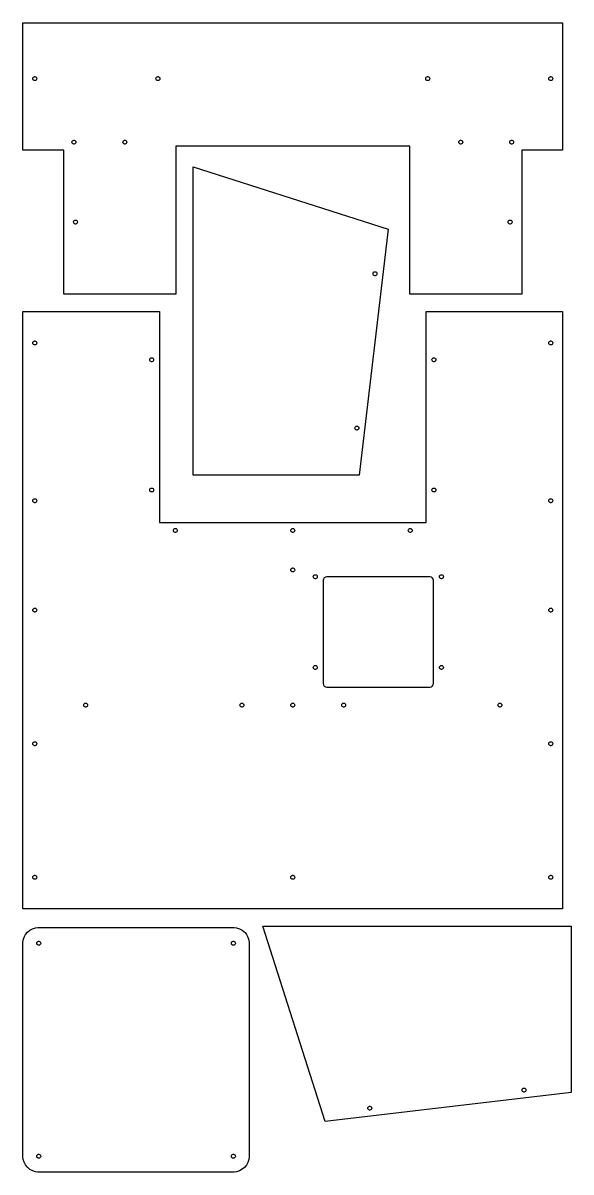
# Model space of a CAD drawing. Extents: x 0 to 28.6, y 0 to 80.4.
# Drawn here: x 0 to 17.38, y 0 to 36.42 of the extents above; entities that cross this region are included whole.
import ezdxf

# ---------------------------------------------------------------- set-up
doc = ezdxf.new("R2010")
doc.units = 0
doc.layers.get('0').update_dxf_attribs({"linetype": 'CONTINUOUS'})

msp = doc.modelspace()

# ---------------------------------------------------------------- linework, layer by layer
at = {"color": 0}
for points in [[(1.29037, 27.8265), (1.29037, 32.389), (0, 32.389), (0, 36.4167), (17.1103, 36.4167), (17.1103, 32.389), (15.8199, 32.389), (15.8199, 27.8265), (12.2657, 27.8265), (12.2657, 32.514), (4.84451, 32.514), (4.84451, 27.8265), (1.29037, 27.8265)], [(0.375, 34.5904), (0.368869, 34.5904), (0.35064, 34.5953), (0.330783, 34.6088), (0.317383, 34.6286), (0.3125, 34.6468), (0.3125, 34.6529), (0.3125, 34.659), (0.317383, 34.6772), (0.330783, 34.6971), (0.35064, 34.7106), (0.368869, 34.7154), (0.375, 34.7154), (0.381076, 34.7154), (0.399306, 34.7106), (0.419163, 34.6971), (0.432563, 34.6772), (0.4375, 34.659), (0.4375, 34.6529), (0.4375, 34.6468), (0.432563, 34.6286), (0.419163, 34.6088), (0.399306, 34.5953), (0.381076, 34.5904), (0.375, 34.5904)], [(4.27756, 34.5904), (4.27143, 34.5904), (4.25319, 34.5953), (4.23335, 34.6088), (4.21994, 34.6286), (4.21506, 34.6468), (4.21506, 34.6529), (4.21506, 34.659), (4.21994, 34.6772), (4.23335, 34.6971), (4.25319, 34.7106), (4.27143, 34.7154), (4.27756, 34.7154), (4.28364, 34.7154), (4.30186, 34.7106), (4.32172, 34.6971), (4.33513, 34.6772), (4.34006, 34.659), (4.34006, 34.6529), (4.34006, 34.6468), (4.33513, 34.6286), (4.32172, 34.6088), (4.30186, 34.5953), (4.28364, 34.5904), (4.27756, 34.5904)], [(12.8327, 34.5904), (12.8266, 34.5904), (12.8083, 34.5953), (12.7885, 34.6088), (12.7751, 34.6286), (12.7702, 34.6468), (12.7702, 34.6529), (12.7702, 34.659), (12.7751, 34.6772), (12.7885, 34.6971), (12.8083, 34.7106), (12.8266, 34.7154), (12.8327, 34.7154), (12.8388, 34.7154), (12.857, 34.7106), (12.8768, 34.6971), (12.8903, 34.6772), (12.8952, 34.659), (12.8952, 34.6529), (12.8952, 34.6468), (12.8903, 34.6286), (12.8768, 34.6088), (12.857, 34.5953), (12.8388, 34.5904), (12.8327, 34.5904)], [(16.7353, 34.5904), (16.7292, 34.5904), (16.7108, 34.5953), (16.691, 34.6088), (16.6776, 34.6286), (16.6728, 34.6468), (16.6728, 34.6529), (16.6728, 34.659), (16.6776, 34.6772), (16.691, 34.6971), (16.7108, 34.7106), (16.7292, 34.7154), (16.7353, 34.7154), (16.7414, 34.7154), (16.7596, 34.7106), (16.7794, 34.6971), (16.7928, 34.6772), (16.7978, 34.659), (16.7978, 34.6529), (16.7978, 34.6468), (16.7928, 34.6286), (16.7794, 34.6088), (16.7596, 34.5953), (16.7414, 34.5904), (16.7353, 34.5904)], [(1.61486, 32.5765), (1.60872, 32.5765), (1.5905, 32.5815), (1.57064, 32.5949), (1.55724, 32.6147), (1.55236, 32.6329), (1.55236, 32.639), (1.55236, 32.6451), (1.55724, 32.6635), (1.57064, 32.6833), (1.5905, 32.6967), (1.60872, 32.7015), (1.61486, 32.7015), (1.62093, 32.7015), (1.63917, 32.6967), (1.65901, 32.6833), (1.67242, 32.6635), (1.67736, 32.6451), (1.67736, 32.639), (1.67736, 32.6329), (1.67242, 32.6147), (1.65901, 32.5949), (1.63917, 32.5815), (1.62093, 32.5765), (1.61486, 32.5765)], [(3.22965, 32.5765), (3.22353, 32.5765), (3.20529, 32.5815), (3.18544, 32.5949), (3.17204, 32.6147), (3.16715, 32.6329), (3.16715, 32.639), (3.16715, 32.6451), (3.17204, 32.6635), (3.18544, 32.6833), (3.20529, 32.6967), (3.22353, 32.7015), (3.22965, 32.7015), (3.23574, 32.7015), (3.25396, 32.6967), (3.27382, 32.6833), (3.28722, 32.6635), (3.29215, 32.6451), (3.29215, 32.639), (3.29215, 32.6329), (3.28722, 32.6147), (3.27382, 32.5949), (3.25396, 32.5815), (3.23574, 32.5765), (3.22965, 32.5765)], [(13.8806, 32.5765), (13.8745, 32.5765), (13.8562, 32.5815), (13.8364, 32.5949), (13.823, 32.6147), (13.8181, 32.6329), (13.8181, 32.639), (13.8181, 32.6451), (13.823, 32.6635), (13.8364, 32.6833), (13.8562, 32.6967), (13.8745, 32.7015), (13.8806, 32.7015), (13.8867, 32.7015), (13.9049, 32.6967), (13.9247, 32.6833), (13.9382, 32.6635), (13.9431, 32.6451), (13.9431, 32.639), (13.9431, 32.6329), (13.9382, 32.6147), (13.9247, 32.5949), (13.9049, 32.5815), (13.8867, 32.5765), (13.8806, 32.5765)], [(15.4954, 32.5765), (15.4893, 32.5765), (15.471, 32.5815), (15.4511, 32.5949), (15.4378, 32.6147), (15.4329, 32.6329), (15.4329, 32.639), (15.4329, 32.6451), (15.4378, 32.6635), (15.4511, 32.6833), (15.471, 32.6967), (15.4893, 32.7015), (15.4954, 32.7015), (15.5015, 32.7015), (15.5197, 32.6967), (15.5396, 32.6833), (15.5529, 32.6635), (15.5579, 32.6451), (15.5579, 32.639), (15.5579, 32.6329), (15.5529, 32.6147), (15.5396, 32.5949), (15.5197, 32.5815), (15.5015, 32.5765), (15.4954, 32.5765)], [(11.5786, 29.8826), (10.6647, 22.0886), (5.39447, 22.0886), (5.39447, 31.8624), (11.5786, 29.8826)], [(1.66536, 30.0453), (1.65924, 30.0453), (1.641, 30.0503), (1.62115, 30.0636), (1.60775, 30.0835), (1.60286, 30.1017), (1.60286, 30.1078), (1.60286, 30.1139), (1.60775, 30.1322), (1.62115, 30.1521), (1.641, 30.1654), (1.65924, 30.1703), (1.66536, 30.1703), (1.67144, 30.1703), (1.68967, 30.1654), (1.70953, 30.1521), (1.72293, 30.1322), (1.72786, 30.1139), (1.72786, 30.1078), (1.72786, 30.1017), (1.72293, 30.0835), (1.70953, 30.0636), (1.68967, 30.0503), (1.67144, 30.0453), (1.66536, 30.0453)], [(15.4449, 30.0453), (15.4387, 30.0453), (15.4206, 30.0503), (15.4007, 30.0636), (15.3872, 30.0835), (15.3824, 30.1017), (15.3824, 30.1078), (15.3824, 30.1139), (15.3872, 30.1322), (15.4007, 30.1521), (15.4206, 30.1654), (15.4387, 30.1703), (15.4449, 30.1703), (15.451, 30.1703), (15.4692, 30.1654), (15.489, 30.1521), (15.5025, 30.1322), (15.5074, 30.1139), (15.5074, 30.1078), (15.5074, 30.1017), (15.5025, 30.0835), (15.489, 30.0636), (15.4692, 30.0503), (15.451, 30.0453), (15.4449, 30.0453)], [(11.0988, 28.4706), (11.0988, 28.4767), (11.1037, 28.4949), (11.1171, 28.5147), (11.1369, 28.5281), (11.1552, 28.5331), (11.1613, 28.5331), (11.1674, 28.5331), (11.1856, 28.5281), (11.2055, 28.5147), (11.2189, 28.4949), (11.2238, 28.4767), (11.2238, 28.4706), (11.2238, 28.4644), (11.2189, 28.4462), (11.2055, 28.4264), (11.1856, 28.4129), (11.1674, 28.4081), (11.1613, 28.4081), (11.1552, 28.4081), (11.1369, 28.4129), (11.1171, 28.4264), (11.1037, 28.4462), (11.0988, 28.4644), (11.0988, 28.4706)], [(12.7795, 27.2765), (17.1103, 27.2765), (17.1103, 8.34233), (0, 8.34233), (0, 27.2765), (4.33074, 27.2765), (4.33074, 20.5836), (12.7795, 20.5836), (12.7795, 27.2765)], [(0.3125, 26.2765), (0.3125, 26.2826), (0.317383, 26.3008), (0.330783, 26.3207), (0.35064, 26.3342), (0.368869, 26.339), (0.375, 26.339), (0.381076, 26.339), (0.399306, 26.3342), (0.419163, 26.3207), (0.432563, 26.3008), (0.4375, 26.2826), (0.4375, 26.2765), (0.4375, 26.2704), (0.432563, 26.2522), (0.419163, 26.2324), (0.399306, 26.219), (0.381076, 26.214), (0.375, 26.214), (0.368869, 26.214), (0.35064, 26.219), (0.330783, 26.2324), (0.317383, 26.2522), (0.3125, 26.2704), (0.3125, 26.2765)], [(16.6728, 26.2765), (16.6728, 26.2826), (16.6776, 26.3008), (16.691, 26.3207), (16.7108, 26.3342), (16.7292, 26.339), (16.7353, 26.339), (16.7414, 26.339), (16.7596, 26.3342), (16.7794, 26.3207), (16.7928, 26.3008), (16.7978, 26.2826), (16.7978, 26.2765), (16.7978, 26.2704), (16.7928, 26.2522), (16.7794, 26.2324), (16.7596, 26.219), (16.7414, 26.214), (16.7353, 26.214), (16.7292, 26.214), (16.7108, 26.219), (16.691, 26.2324), (16.6776, 26.2522), (16.6728, 26.2704), (16.6728, 26.2765)], [(4.01824, 25.7444), (4.01824, 25.7506), (4.02311, 25.7687), (4.03651, 25.7886), (4.05637, 25.8021), (4.0746, 25.8069), (4.08074, 25.8069), (4.08681, 25.8069), (4.10504, 25.8021), (4.12489, 25.7886), (4.13829, 25.7687), (4.14324, 25.7506), (4.14324, 25.7444), (4.14324, 25.7383), (4.13829, 25.7201), (4.12489, 25.7003), (4.10504, 25.6868), (4.08681, 25.6819), (4.08074, 25.6819), (4.0746, 25.6819), (4.05637, 25.6868), (4.03651, 25.7003), (4.02311, 25.7201), (4.01824, 25.7383), (4.01824, 25.7444)], [(12.967, 25.7444), (12.967, 25.7506), (12.9719, 25.7687), (12.9853, 25.7886), (13.0052, 25.8021), (13.0234, 25.8069), (13.0295, 25.8069), (13.0356, 25.8069), (13.0538, 25.8021), (13.0737, 25.7886), (13.0871, 25.7687), (13.092, 25.7506), (13.092, 25.7444), (13.092, 25.7383), (13.0871, 25.7201), (13.0737, 25.7003), (13.0538, 25.6868), (13.0356, 25.6819), (13.0295, 25.6819), (13.0234, 25.6819), (13.0052, 25.6868), (12.9853, 25.7003), (12.9719, 25.7201), (12.967, 25.7383), (12.967, 25.7444)], [(10.5252, 23.5785), (10.5252, 23.5846), (10.5301, 23.6028), (10.5435, 23.6226), (10.5633, 23.6361), (10.5815, 23.641), (10.5877, 23.641), (10.5938, 23.641), (10.612, 23.6361), (10.6318, 23.6226), (10.6452, 23.6028), (10.6502, 23.5846), (10.6502, 23.5785), (10.6502, 23.5724), (10.6452, 23.5542), (10.6318, 23.5343), (10.612, 23.5208), (10.5938, 23.516), (10.5877, 23.516), (10.5815, 23.516), (10.5633, 23.5208), (10.5435, 23.5343), (10.5301, 23.5542), (10.5252, 23.5724), (10.5252, 23.5785)], [(4.01824, 21.6158), (4.01824, 21.6219), (4.02311, 21.6401), (4.03651, 21.66), (4.05637, 21.6733), (4.0746, 21.6783), (4.08074, 21.6783), (4.08681, 21.6783), (4.10504, 21.6733), (4.12489, 21.66), (4.13829, 21.6401), (4.14324, 21.6219), (4.14324, 21.6158), (4.14324, 21.6097), (4.13829, 21.5915), (4.12489, 21.5717), (4.10504, 21.5582), (4.08681, 21.5533), (4.08074, 21.5533), (4.0746, 21.5533), (4.05637, 21.5582), (4.03651, 21.5717), (4.02311, 21.5915), (4.01824, 21.6097), (4.01824, 21.6158)], [(12.967, 21.6158), (12.967, 21.6219), (12.9719, 21.6401), (12.9853, 21.66), (13.0052, 21.6733), (13.0234, 21.6783), (13.0295, 21.6783), (13.0356, 21.6783), (13.0538, 21.6733), (13.0737, 21.66), (13.0871, 21.6401), (13.092, 21.6219), (13.092, 21.6158), (13.092, 21.6097), (13.0871, 21.5915), (13.0737, 21.5717), (13.0538, 21.5582), (13.0356, 21.5533), (13.0295, 21.5533), (13.0234, 21.5533), (13.0052, 21.5582), (12.9853, 21.5717), (12.9719, 21.5915), (12.967, 21.6097), (12.967, 21.6158)], [(0.3125, 21.2765), (0.3125, 21.2826), (0.317383, 21.3008), (0.330783, 21.3207), (0.35064, 21.3342), (0.368869, 21.339), (0.375, 21.339), (0.381076, 21.339), (0.399306, 21.3342), (0.419163, 21.3207), (0.432563, 21.3008), (0.4375, 21.2826), (0.4375, 21.2765), (0.4375, 21.2704), (0.432563, 21.2522), (0.419163, 21.2324), (0.399306, 21.219), (0.381076, 21.214), (0.375, 21.214), (0.368869, 21.214), (0.35064, 21.219), (0.330783, 21.2324), (0.317383, 21.2522), (0.3125, 21.2704), (0.3125, 21.2765)], [(16.6728, 21.2765), (16.6728, 21.2826), (16.6776, 21.3008), (16.691, 21.3207), (16.7108, 21.3342), (16.7292, 21.339), (16.7353, 21.339), (16.7414, 21.339), (16.7596, 21.3342), (16.7794, 21.3207), (16.7928, 21.3008), (16.7978, 21.2826), (16.7978, 21.2765), (16.7978, 21.2704), (16.7928, 21.2522), (16.7794, 21.2324), (16.7596, 21.219), (16.7414, 21.214), (16.7353, 21.214), (16.7292, 21.214), (16.7108, 21.219), (16.691, 21.2324), (16.6776, 21.2522), (16.6728, 21.2704), (16.6728, 21.2765)], [(4.76824, 20.3336), (4.76824, 20.3397), (4.77311, 20.3581), (4.78651, 20.3779), (4.80637, 20.3913), (4.8246, 20.3961), (4.83074, 20.3961), (4.83681, 20.3961), (4.85504, 20.3913), (4.87489, 20.3779), (4.88829, 20.3581), (4.89324, 20.3397), (4.89324, 20.3336), (4.89324, 20.3276), (4.88829, 20.3093), (4.87489, 20.2894), (4.85504, 20.2761), (4.83681, 20.2711), (4.83074, 20.2711), (4.8246, 20.2711), (4.80637, 20.2761), (4.78651, 20.2894), (4.77311, 20.3093), (4.76824, 20.3276), (4.76824, 20.3336)], [(8.49262, 20.3336), (8.49262, 20.3397), (8.4975, 20.3581), (8.5109, 20.3779), (8.53076, 20.3913), (8.54899, 20.3961), (8.55512, 20.3961), (8.56119, 20.3961), (8.57943, 20.3913), (8.59928, 20.3779), (8.61268, 20.3581), (8.61762, 20.3397), (8.61762, 20.3336), (8.61762, 20.3276), (8.61268, 20.3093), (8.59928, 20.2894), (8.57943, 20.2761), (8.56119, 20.2711), (8.55512, 20.2711), (8.54899, 20.2711), (8.53076, 20.2761), (8.5109, 20.2894), (8.4975, 20.3093), (8.49262, 20.3276), (8.49262, 20.3336)], [(12.217, 20.3336), (12.217, 20.3397), (12.2219, 20.3581), (12.2353, 20.3779), (12.2552, 20.3913), (12.2734, 20.3961), (12.2795, 20.3961), (12.2856, 20.3961), (12.3038, 20.3913), (12.3237, 20.3779), (12.3371, 20.3581), (12.342, 20.3397), (12.342, 20.3336), (12.342, 20.3276), (12.3371, 20.3093), (12.3237, 20.2894), (12.3038, 20.2761), (12.2856, 20.2711), (12.2795, 20.2711), (12.2734, 20.2711), (12.2552, 20.2761), (12.2353, 20.2894), (12.2219, 20.3093), (12.217, 20.3276), (12.217, 20.3336)], [(8.49262, 19.0836), (8.49262, 19.0897), (8.4975, 19.1081), (8.5109, 19.1279), (8.53076, 19.1413), (8.54899, 19.1461), (8.55512, 19.1461), (8.56119, 19.1461), (8.57943, 19.1413), (8.59928, 19.1279), (8.61268, 19.1081), (8.61762, 19.0897), (8.61762, 19.0836), (8.61762, 19.0776), (8.61268, 19.0593), (8.59928, 19.0394), (8.57943, 19.0261), (8.56119, 19.0211), (8.55512, 19.0211), (8.54899, 19.0211), (8.53076, 19.0261), (8.5109, 19.0394), (8.4975, 19.0593), (8.49262, 19.0776), (8.49262, 19.0836)], [(9.20611, 18.8678), (9.20611, 18.874), (9.21099, 18.8922), (9.22439, 18.9121), (9.24425, 18.9254), (9.26247, 18.9303), (9.26861, 18.9303), (9.27468, 18.9303), (9.29292, 18.9254), (9.31278, 18.9121), (9.32617, 18.8922), (9.33111, 18.874), (9.33111, 18.8678), (9.33111, 18.8618), (9.32617, 18.8435), (9.31278, 18.8236), (9.29292, 18.8103), (9.27468, 18.8053), (9.26861, 18.8053), (9.26247, 18.8053), (9.24425, 18.8103), (9.22439, 18.8236), (9.21099, 18.8435), (9.20611, 18.8618), (9.20611, 18.8678)], [(9.64361, 15.3678), (12.8936, 15.3678), (12.9055, 15.3678), (12.9414, 15.3774), (12.9761, 15.3986), (12.982, 15.4044), (12.9878, 15.4103), (13.0091, 15.445), (13.0186, 15.481), (13.0186, 15.4928), (13.0186, 18.7428), (13.0186, 18.7549), (13.0091, 18.7907), (12.9878, 18.8254), (12.982, 18.8312), (12.9761, 18.8371), (12.9414, 18.8583), (12.9055, 18.8678), (12.8936, 18.8678), (9.64361, 18.8678), (9.6314, 18.8678), (9.59494, 18.8581), (9.55524, 18.8312), (9.52843, 18.7915), (9.51861, 18.755), (9.51861, 18.7428), (9.51861, 15.4928), (9.51861, 15.4807), (9.52843, 15.4442), (9.55524, 15.4044), (9.59494, 15.3778), (9.6314, 15.3678), (9.64361, 15.3678)], [(13.2061, 18.8678), (13.2061, 18.874), (13.211, 18.8922), (13.2244, 18.9121), (13.2443, 18.9254), (13.2625, 18.9303), (13.2686, 18.9303), (13.2747, 18.9303), (13.2929, 18.9254), (13.3128, 18.9121), (13.3262, 18.8922), (13.3311, 18.874), (13.3311, 18.8678), (13.3311, 18.8618), (13.3262, 18.8435), (13.3128, 18.8236), (13.2929, 18.8103), (13.2747, 18.8053), (13.2686, 18.8053), (13.2625, 18.8053), (13.2443, 18.8103), (13.2244, 18.8236), (13.211, 18.8435), (13.2061, 18.8618), (13.2061, 18.8678)], [(0.3125, 17.8094), (0.3125, 17.8156), (0.317383, 17.8339), (0.330783, 17.8536), (0.35064, 17.8671), (0.368869, 17.8719), (0.375, 17.8719), (0.381076, 17.8719), (0.399306, 17.8671), (0.419163, 17.8536), (0.432563, 17.8339), (0.4375, 17.8156), (0.4375, 17.8094), (0.4375, 17.8033), (0.432563, 17.7851), (0.419163, 17.7653), (0.399306, 17.7519), (0.381076, 17.7469), (0.375, 17.7469), (0.368869, 17.7469), (0.35064, 17.7519), (0.330783, 17.7653), (0.317383, 17.7851), (0.3125, 17.8033), (0.3125, 17.8094)], [(16.6728, 17.8094), (16.6728, 17.8156), (16.6776, 17.8339), (16.691, 17.8536), (16.7108, 17.8671), (16.7292, 17.8719), (16.7353, 17.8719), (16.7414, 17.8719), (16.7596, 17.8671), (16.7794, 17.8536), (16.7928, 17.8339), (16.7978, 17.8156), (16.7978, 17.8094), (16.7978, 17.8033), (16.7928, 17.7851), (16.7794, 17.7653), (16.7596, 17.7519), (16.7414, 17.7469), (16.7353, 17.7469), (16.7292, 17.7469), (16.7108, 17.7519), (16.691, 17.7653), (16.6776, 17.7851), (16.6728, 17.8033), (16.6728, 17.8094)], [(9.20611, 15.9928), (9.20611, 15.999), (9.21099, 16.0172), (9.22439, 16.0371), (9.24425, 16.0504), (9.26247, 16.0553), (9.26861, 16.0553), (9.27468, 16.0553), (9.29292, 16.0504), (9.31278, 16.0371), (9.32617, 16.0172), (9.33111, 15.999), (9.33111, 15.9928), (9.33111, 15.9868), (9.32617, 15.9685), (9.31278, 15.9486), (9.29292, 15.9353), (9.27468, 15.9303), (9.26861, 15.9303), (9.26247, 15.9303), (9.24425, 15.9353), (9.22439, 15.9486), (9.21099, 15.9685), (9.20611, 15.9868), (9.20611, 15.9928)], [(13.2061, 15.9928), (13.2061, 15.999), (13.211, 16.0172), (13.2244, 16.0371), (13.2443, 16.0504), (13.2625, 16.0553), (13.2686, 16.0553), (13.2747, 16.0553), (13.2929, 16.0504), (13.3128, 16.0371), (13.3262, 16.0172), (13.3311, 15.999), (13.3311, 15.9928), (13.3311, 15.9868), (13.3262, 15.9685), (13.3128, 15.9486), (13.2929, 15.9353), (13.2747, 15.9303), (13.2686, 15.9303), (13.2625, 15.9303), (13.2443, 15.9353), (13.2244, 15.9486), (13.211, 15.9685), (13.2061, 15.9868), (13.2061, 15.9928)], [(1.92583, 14.7983), (1.92583, 14.8044), (1.93072, 14.8226), (1.94413, 14.8425), (1.96397, 14.856), (1.98221, 14.8608), (1.98833, 14.8608), (1.99442, 14.8608), (2.01264, 14.856), (2.0325, 14.8425), (2.0459, 14.8226), (2.05083, 14.8044), (2.05083, 14.7983), (2.05083, 14.7922), (2.0459, 14.774), (2.0325, 14.7542), (2.01264, 14.7408), (1.99442, 14.7358), (1.98833, 14.7358), (1.98221, 14.7358), (1.96397, 14.7408), (1.94413, 14.7542), (1.93072, 14.774), (1.92583, 14.7922), (1.92583, 14.7983)], [(6.87929, 14.7983), (6.87929, 14.8044), (6.88417, 14.8226), (6.89757, 14.8425), (6.91743, 14.856), (6.93565, 14.8608), (6.94179, 14.8608), (6.94786, 14.8608), (6.9661, 14.856), (6.98594, 14.8425), (6.99935, 14.8226), (7.00429, 14.8044), (7.00429, 14.7983), (7.00429, 14.7922), (6.99935, 14.774), (6.98594, 14.7542), (6.9661, 14.7408), (6.94786, 14.7358), (6.94179, 14.7358), (6.93565, 14.7358), (6.91743, 14.7408), (6.89757, 14.7542), (6.88417, 14.774), (6.87929, 14.7922), (6.87929, 14.7983)], [(8.49262, 14.7983), (8.49262, 14.8044), (8.4975, 14.8226), (8.5109, 14.8425), (8.53076, 14.856), (8.54899, 14.8608), (8.55512, 14.8608), (8.56119, 14.8608), (8.57943, 14.856), (8.59928, 14.8425), (8.61268, 14.8226), (8.61762, 14.8044), (8.61762, 14.7983), (8.61762, 14.7922), (8.61268, 14.774), (8.59928, 14.7542), (8.57943, 14.7408), (8.56119, 14.7358), (8.55512, 14.7358), (8.54899, 14.7358), (8.53076, 14.7408), (8.5109, 14.7542), (8.4975, 14.774), (8.49262, 14.7922), (8.49262, 14.7983)], [(10.106, 14.7983), (10.106, 14.8044), (10.1108, 14.8226), (10.1242, 14.8425), (10.1441, 14.856), (10.1623, 14.8608), (10.1685, 14.8608), (10.1745, 14.8608), (10.1928, 14.856), (10.2126, 14.8425), (10.226, 14.8226), (10.231, 14.8044), (10.231, 14.7983), (10.231, 14.7922), (10.226, 14.774), (10.2126, 14.7542), (10.1928, 14.7408), (10.1745, 14.7358), (10.1685, 14.7358), (10.1623, 14.7358), (10.1441, 14.7408), (10.1242, 14.7542), (10.1108, 14.774), (10.106, 14.7922), (10.106, 14.7983)], [(15.0594, 14.7983), (15.0594, 14.8044), (15.0643, 14.8226), (15.0776, 14.8425), (15.0975, 14.856), (15.1158, 14.8608), (15.1219, 14.8608), (15.1279, 14.8608), (15.1463, 14.856), (15.1661, 14.8425), (15.1794, 14.8226), (15.1844, 14.8044), (15.1844, 14.7983), (15.1844, 14.7922), (15.1794, 14.774), (15.1661, 14.7542), (15.1463, 14.7408), (15.1279, 14.7358), (15.1219, 14.7358), (15.1158, 14.7358), (15.0975, 14.7408), (15.0776, 14.7542), (15.0643, 14.774), (15.0594, 14.7922), (15.0594, 14.7983)], [(0.3125, 13.5759), (0.3125, 13.582), (0.317383, 13.6003), (0.330783, 13.6201), (0.35064, 13.6335), (0.368869, 13.6384), (0.375, 13.6384), (0.381076, 13.6384), (0.399306, 13.6335), (0.419163, 13.6201), (0.432563, 13.6003), (0.4375, 13.582), (0.4375, 13.5759), (0.4375, 13.5698), (0.432563, 13.5516), (0.419163, 13.5317), (0.399306, 13.5183), (0.381076, 13.5134), (0.375, 13.5134), (0.368869, 13.5134), (0.35064, 13.5183), (0.330783, 13.5317), (0.317383, 13.5516), (0.3125, 13.5698), (0.3125, 13.5759)], [(16.6728, 13.5759), (16.6728, 13.582), (16.6776, 13.6003), (16.691, 13.6201), (16.7108, 13.6335), (16.7292, 13.6384), (16.7353, 13.6384), (16.7414, 13.6384), (16.7596, 13.6335), (16.7794, 13.6201), (16.7928, 13.6003), (16.7978, 13.582), (16.7978, 13.5759), (16.7978, 13.5698), (16.7928, 13.5516), (16.7794, 13.5317), (16.7596, 13.5183), (16.7414, 13.5134), (16.7353, 13.5134), (16.7292, 13.5134), (16.7108, 13.5183), (16.691, 13.5317), (16.6776, 13.5516), (16.6728, 13.5698), (16.6728, 13.5759)], [(0.3125, 9.34233), (0.3125, 9.34847), (0.317383, 9.36669), (0.330783, 9.38656), (0.35064, 9.39996), (0.368869, 9.40483), (0.375, 9.40483), (0.381076, 9.40483), (0.399306, 9.39996), (0.419163, 9.38656), (0.432563, 9.36669), (0.4375, 9.34847), (0.4375, 9.34233), (0.4375, 9.33626), (0.432563, 9.31803), (0.419163, 9.29818), (0.399306, 9.28478), (0.381076, 9.27983), (0.375, 9.27983), (0.368869, 9.27983), (0.35064, 9.28478), (0.330783, 9.29818), (0.317383, 9.31803), (0.3125, 9.33626), (0.3125, 9.34233)], [(8.49262, 9.34233), (8.49262, 9.34847), (8.4975, 9.36669), (8.5109, 9.38656), (8.53076, 9.39996), (8.54899, 9.40483), (8.55512, 9.40483), (8.56119, 9.40483), (8.57943, 9.39996), (8.59928, 9.38656), (8.61268, 9.36669), (8.61762, 9.34847), (8.61762, 9.34233), (8.61762, 9.33626), (8.61268, 9.31803), (8.59928, 9.29818), (8.57943, 9.28478), (8.56119, 9.27983), (8.55512, 9.27983), (8.54899, 9.27983), (8.53076, 9.28478), (8.5109, 9.29818), (8.4975, 9.31803), (8.49262, 9.33626), (8.49262, 9.34233)], [(16.6728, 9.34233), (16.6728, 9.34847), (16.6776, 9.36669), (16.691, 9.38656), (16.7108, 9.39996), (16.7292, 9.40483), (16.7353, 9.40483), (16.7414, 9.40483), (16.7596, 9.39996), (16.7794, 9.38656), (16.7928, 9.36669), (16.7978, 9.34847), (16.7978, 9.34233), (16.7978, 9.33626), (16.7928, 9.31803), (16.7794, 9.29818), (16.7596, 9.28478), (16.7414, 9.27983), (16.7353, 9.27983), (16.7292, 9.27983), (16.7108, 9.28478), (16.691, 9.29818), (16.6776, 9.31803), (16.6728, 9.33626), (16.6728, 9.34233)], [(0.5, 7.75196), (6.67128, 7.75196), (6.69575, 7.75196), (6.76926, 7.74229), (6.86257, 7.71392), (6.94862, 7.66797), (7.00743, 7.62289), (7.02479, 7.60553), (7.0421, 7.58822), (7.08724, 7.52935), (7.13319, 7.44331), (7.16157, 7.34999), (7.17128, 7.27647), (7.17128, 7.25196), (7.17128, 0.501953), (7.17128, 0.476779), (7.16108, 0.401204), (7.13194, 0.307346), (7.08589, 0.222439), (7.02479, 0.148438), (6.95079, 0.087348), (6.86589, 0.041287), (6.77203, 0.012153), (6.69646, 0.001953), (6.67128, 0.001953), (0.5, 0.001953), (0.475478, 0.001953), (0.401964, 0.011664), (0.308649, 0.040039), (0.222601, 0.085992), (0.163737, 0.131076), (0.146431, 0.148383), (0.129069, 0.165744), (0.083984, 0.22461), (0.038032, 0.310656), (0.009657, 0.403971), (0, 0.477485), (0, 0.501953), (0, 7.25196), (0, 7.27718), (0.010145, 7.35275), (0.03928, 7.44661), (0.085341, 7.53153), (0.146431, 7.60553), (0.220432, 7.66661), (0.305339, 7.71268), (0.399197, 7.74181), (0.474772, 7.75196), (0.5, 7.75196)], [(17.3772, 2.52214), (9.58328, 1.60824), (7.60363, 7.79232), (17.3772, 7.79232), (17.3772, 2.52214)], [(0.5625, 7.25196), (0.5625, 7.24588), (0.557563, 7.22765), (0.544162, 7.20779), (0.524306, 7.19439), (0.506076, 7.18946), (0.5, 7.18946), (0.493869, 7.18946), (0.47564, 7.19439), (0.455783, 7.20779), (0.442383, 7.22765), (0.4375, 7.24588), (0.4375, 7.25196), (0.4375, 7.25808), (0.442383, 7.27632), (0.455783, 7.29617), (0.47564, 7.30957), (0.493869, 7.31446), (0.5, 7.31446), (0.506076, 7.31446), (0.524306, 7.30957), (0.544162, 7.29617), (0.557563, 7.27632), (0.5625, 7.25808), (0.5625, 7.25196)], [(6.73378, 7.25196), (6.73378, 7.24588), (6.72885, 7.22765), (6.71544, 7.20779), (6.69558, 7.19439), (6.67736, 7.18946), (6.67128, 7.18946), (6.66515, 7.18946), (6.64692, 7.19439), (6.62706, 7.20779), (6.61367, 7.22765), (6.60878, 7.24588), (6.60878, 7.25196), (6.60878, 7.25808), (6.61367, 7.27632), (6.62706, 7.29617), (6.64692, 7.30957), (6.66515, 7.31446), (6.67128, 7.31446), (6.67736, 7.31446), (6.69558, 7.30957), (6.71544, 7.29617), (6.72885, 7.27632), (6.73378, 7.25808), (6.73378, 7.25196)], [(15.8874, 2.53668), (15.8812, 2.53668), (15.8631, 2.54161), (15.8432, 2.55501), (15.8299, 2.57488), (15.8249, 2.5931), (15.8249, 2.59918), (15.8249, 2.60531), (15.8299, 2.62354), (15.8432, 2.64339), (15.8631, 2.65679), (15.8812, 2.66168), (15.8874, 2.66168), (15.8935, 2.66168), (15.9117, 2.65679), (15.9315, 2.64339), (15.945, 2.62354), (15.9499, 2.60531), (15.9499, 2.59918), (15.9499, 2.5931), (15.945, 2.57488), (15.9315, 2.55501), (15.9117, 2.54161), (15.8935, 2.53668), (15.8874, 2.53668)], [(10.9954, 1.96306), (10.9893, 1.96306), (10.9711, 1.96799), (10.9512, 1.98139), (10.9378, 2.00125), (10.9329, 2.01947), (10.9329, 2.02556), (10.9329, 2.03168), (10.9378, 2.04992), (10.9512, 2.06976), (10.9711, 2.08317), (10.9893, 2.08806), (10.9954, 2.08806), (11.0015, 2.08806), (11.0198, 2.08317), (11.0396, 2.06976), (11.053, 2.04992), (11.0579, 2.03168), (11.0579, 2.02556), (11.0579, 2.01947), (11.053, 2.00125), (11.0396, 1.98139), (11.0198, 1.96799), (11.0015, 1.96306), (10.9954, 1.96306)], [(0.5625, 0.501953), (0.5625, 0.495876), (0.557563, 0.477647), (0.544162, 0.45779), (0.524306, 0.44439), (0.506076, 0.439453), (0.5, 0.439453), (0.493869, 0.439453), (0.47564, 0.44439), (0.455783, 0.45779), (0.442383, 0.477647), (0.4375, 0.495876), (0.4375, 0.501953), (0.4375, 0.508083), (0.442383, 0.526313), (0.455783, 0.546169), (0.47564, 0.559571), (0.493869, 0.564453), (0.5, 0.564453), (0.506076, 0.564453), (0.524306, 0.559571), (0.544162, 0.546169), (0.557563, 0.526313), (0.5625, 0.508083), (0.5625, 0.501953)], [(6.73378, 0.501953), (6.73378, 0.495876), (6.72885, 0.477647), (6.71544, 0.45779), (6.69558, 0.44439), (6.67736, 0.439453), (6.67128, 0.439453), (6.66515, 0.439453), (6.64692, 0.44439), (6.62706, 0.45779), (6.61367, 0.477647), (6.60878, 0.495876), (6.60878, 0.501953), (6.60878, 0.508083), (6.61367, 0.526313), (6.62706, 0.546169), (6.64692, 0.559571), (6.66515, 0.564453), (6.67128, 0.564453), (6.67736, 0.564453), (6.69558, 0.559571), (6.71544, 0.546169), (6.72885, 0.526313), (6.73378, 0.508083), (6.73378, 0.501953)]]:
    msp.add_lwpolyline(points, close=True, dxfattribs=at)

doc.saveas('drawing.dxf')
